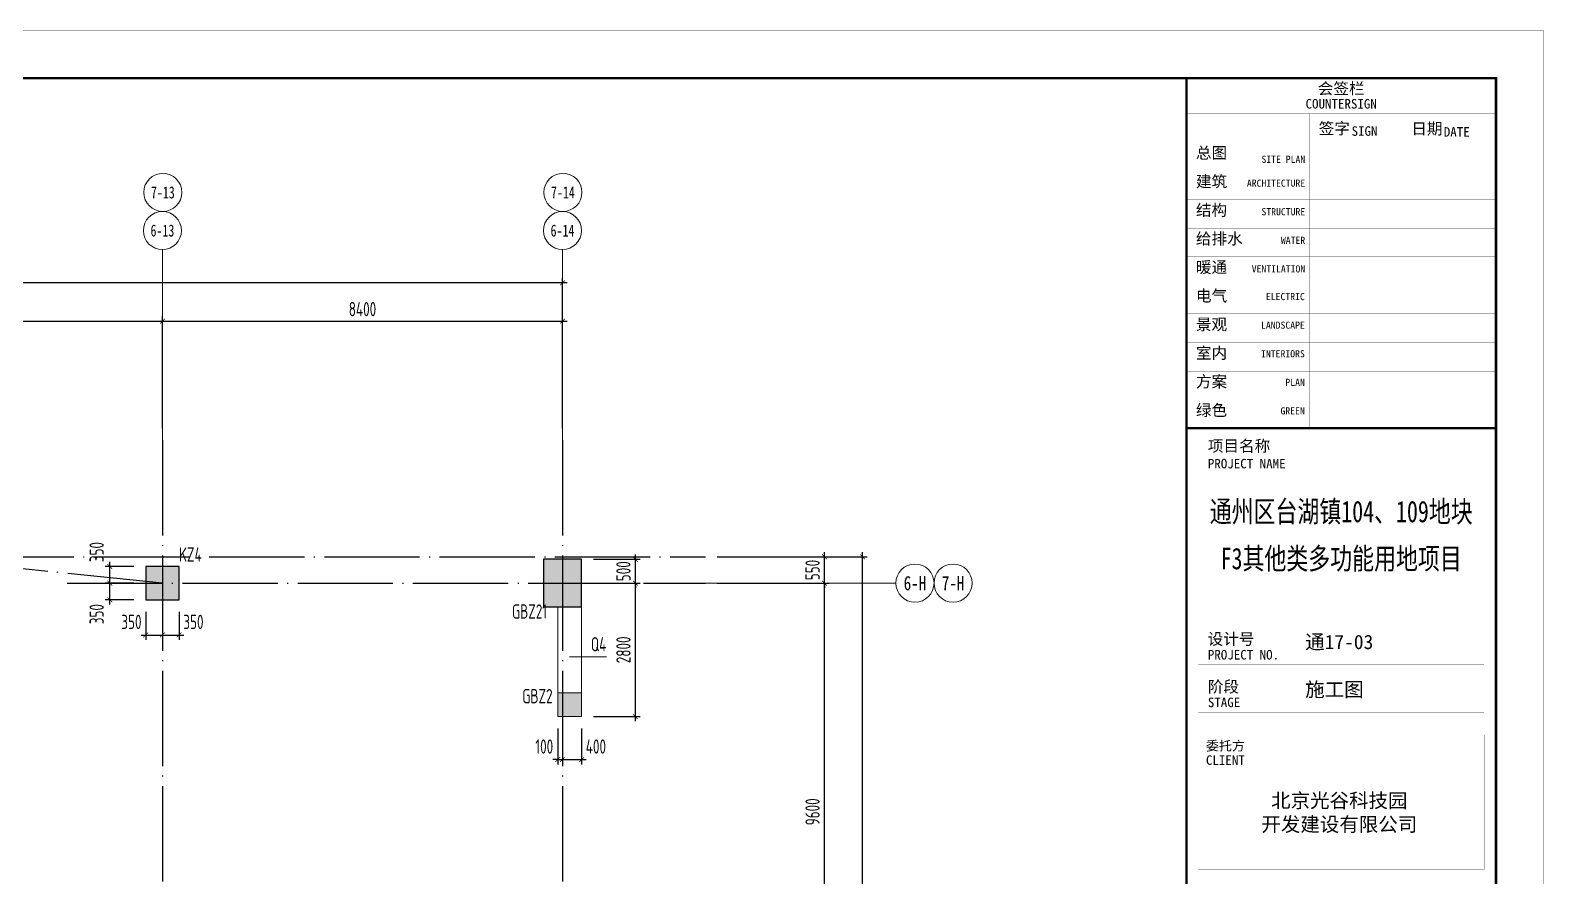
# Model space of a CAD drawing. Header units: millimetres. Extents: x -202076 to 1082610, y -439651 to 179350.
# Drawn here: x 141768 to 173545, y -64243 to -46478 of the extents above; entities that cross this region are included whole.
import ezdxf
from ezdxf.enums import TextEntityAlignment as Align

# ---------------------------------------------------------------- set-up
doc = ezdxf.new("R2010")
doc.units = ezdxf.units.MM
doc.header["$LTSCALE"] = 1000
doc.linetypes.add('DOTE', pattern=[2.42, 2, -0.2, 0.02, -0.2])
doc.linetypes.add('短虚线', pattern=[187.5, 125, -62.5])
for name, color, linetype in [('02-TEXT_轴号', 7, 'Continuous'), ('A_AXIS-轴线', 36, 'DOTE'), ('AXIS_TEXT', 7, 'Continuous'), ('COLU', 5, 'Continuous')]:
    doc.layers.add(name, color=color, linetype=linetype)
for name, color, linetype, lineweight in [('COLU_TEXT', 6, 'Continuous', 0), ('DIM', 3, 'Continuous', 0), ('WALL', 2, 'Continuous', 0), ('墙柱名称编号', 7, 'Continuous', 18), ('墙柱轮廓', 7, 'Continuous', 18), ('墙身名称编号', 3, 'Continuous', 18), ('墙身标注引线', 3, 'Continuous', 18), ('边缘构件填充', 253, 'Continuous', 18)]:
    doc.layers.add(name, color=color, linetype=linetype, lineweight=lineweight)
doc.styles.add('_TCH_AXIS', font='STXIHEI.TTF', dxfattribs={"width": 0.75})
doc.styles.add('COMPLEX', font='COMPLEX')
doc.styles.add('TSSD_Dimension', font='tssdeng.shx', dxfattribs={"width": 0.7, "bigfont": 'hztxt.shx'})
doc.styles.add('TSSD_Rein', font='tssdeng.shx', dxfattribs={"width": 0.7, "bigfont": 'hztxt.shx'})
doc.styles.add('图签信息$0$华文细黑', font='STXIHEI.TTF', dxfattribs={"height": 10})
doc.dimstyles.new('TSSD_100_100', dxfattribs={"dimtxt": 300, "dimasz": 100, "dimexe": 100, "dimexo": 250, "dimgap": 100, "dimtad": 1, "dimdec": 0, "dimzin": 0, "dimdsep": 46, "dimtxsty": 'TSSD_Dimension', "dimblk": 'ARCHTICK', "dimcen": 0, "dimdle": 100, "dimclrt": 7, "dimadec": 0, "dimazin": 0, "dimtfac": 1, "dimtdec": 0, "dimtix": 1, "dimtmove": 2, "dimatfit": 3, "dimfxl": 1, "dimtolj": 1, "dimtzin": 0, "dimarcsym": 0})

# ---------------------------------------------------------------- blocks, each defined once
blk = doc.blocks.new('_AXISO')
blk.add_circle((0, 0), 0.5)
at = {"layer": 'AXIS_TEXT', "style": 'COMPLEX', "width": 1.041667}
blk.add_attdef('A', text='', height=0.56, dxfattribs=at).set_placement((-0.25, -0.28), (0.25, -0.28), align=Align.FIT)
blk = doc.blocks.new('图签信息')
at = {"const_width": 0.5}
for points in [[(-65, 574), (-65, 500.5), (0, 500.5), (0, 574)], [(-65, 0), (0, 0), (0, 500.5), (-65, 500.5)]]:
    blk.add_lwpolyline(points, close=True, dxfattribs=at)
at = {"const_width": 0.05}
for points in [[(-65, 566.5), (0, 566.5)], [(-39.14, 566.5), (-39.14, 500.5)], [(-19.1, 566.5), (-19.1, 500.5)], [(-65, 560.5), (0, 560.5)], [(-65, 554.5), (0, 554.5)], [(-65, 548.5), (0, 548.5)], [(-65, 542.5), (0, 542.5)], [(-65, 536.5), (0, 536.5)], [(-65, 530.5), (0, 530.5)], [(-65, 524.5), (0, 524.5)], [(-65, 518.5), (0, 518.5)], [(-65, 512.5), (0, 512.5)], [(-65, 512.5), (0, 512.5)], [(-65, 506.5), (0, 506.5)], [(-65, 500.5), (0, 500.5)], [(-62.5, 450.87), (-2.5, 450.87)], [(-62.5, 440.87), (-2.5, 440.87)], [(-2.5, 407.85), (-2.5, 436.12), (-62.5, 436.12), (-62.5, 407.85)], [(-62.5, 407.85), (-2.5, 407.85)]]:
    blk.add_lwpolyline(points, dxfattribs=at)
at = {"style": '图签信息$0$华文细黑'}
for s, height, p in [('会签栏', 2.4, (-32.5, 573)), ('COUNTERSIGN', 2, (-32.5, 569.6))]:
    blk.add_text(s, height=height, dxfattribs=at).set_placement(p, align=Align.TOP_CENTER)
for s, height, p in [('签字', 2.4, (-37.22, 564.63)), ('SIGN', 2, (-30.32, 563.88)), ('日期', 2.4, (-17.79, 564.58)), ('DATE', 2, (-10.96, 563.7)), ('总图', 2.4, (-63, 559.5)), ('建筑', 2.4, (-63, 553.5)), ('结构', 2.4, (-63, 547.5)), ('给排水', 2.4, (-63, 541.5)), ('暖通', 2.4, (-63, 535.5)), ('电气', 2.4, (-63, 529.5)), ('景观', 2.4, (-63, 523.5)), ('室内', 2.4, (-63, 517.5)), ('方案', 2.4, (-63, 511.5)), ('绿色', 2.4, (-63, 505.5)), ('项目名称', 2.4, (-60.5, 498)), ('PROJECT NAME', 2, (-60.5, 494.08)), ('设计号', 2.4, (-60.54, 457.48)), ('PROJECT NO.', 2, (-60.5, 453.97)), ('阶段', 2.4, (-60.5, 447.47)), ('STAGE', 2, (-60.5, 443.97)), ('委托方', 2, (-60.9, 434.86)), ('CLIENT', 2, (-60.9, 431.86))]:
    blk.add_text(s, height=height, dxfattribs=at).set_placement(p, align=Align.TOP_LEFT)
for s, p in [('SITE PLAN', (-40.06, 557.7)), ('ARCHITECTURE', (-40.06, 552.7)), ('STRUCTURE', (-40.06, 546.7)), ('WATER', (-40.06, 540.7)), ('VENTILATION', (-40.06, 534.7)), ('ELECTRIC', (-40.14, 528.89)), ('LANDSCAPE', (-40.14, 522.89)), ('INTERIORS', (-40.14, 516.89)), ('PLAN', (-40.14, 510.89)), ('GREEN', (-40.14, 504.89))]:
    blk.add_text(s, height=1.5, dxfattribs=at).set_placement(p, align=Align.TOP_RIGHT)
at = {"color": 4, "style": '图签信息$0$华文细黑', "width": 0.75}
for s, p in [('通州区台湖镇104、109地块', (-32.5, 480.78)), ('F3其他类多功能用地项目', (-32.5, 470.91))]:
    blk.add_text(s, height=4.5, dxfattribs=at).set_placement(p, align=Align.CENTER)
at = {"color": 4, "ltscale": 0.001, "char_height": 3, "width": 58.4895, "style": '图签信息$0$华文细黑'}
for s, insert, attachment_point in [('通17-03', (-40.06, 455.51), 4), ('施工图', (-40.06, 445.51), 4), ('北京光谷科技园\\P开发建设有限公司', (-32.9, 419.71), 5)]:
    blk.add_mtext(s, dxfattribs=dict(at, insert=insert, attachment_point=attachment_point))
blk = doc.blocks.new('图签-A1')
at = {"color": 2}
blk.add_blockref('图签信息', (0, 0), dxfattribs=at)
blk = doc.blocks.new('_ARCHTICK')
at = {"color": 0, "linetype": 'ByBlock', "const_width": 0.15}
blk.add_lwpolyline([(-0.5, -0.5), (0.5, 0.5)], dxfattribs=at)
blk = doc.blocks.new('*D441')
at = {"layer": 'Defpoints', "color": 0, "transparency": 16777216}
for p in [(155943, -58081), (158443, -58081), (155943, -67681)]:
    blk.add_point(p, dxfattribs=at)
at = {"layer": 'DIM', "color": 0, "lineweight": -2, "transparency": 16777216}
for p, q in [((156193, -58081), (158543, -58081)), ((158443, -67781), (158443, -57981)), ((156193, -67681), (158543, -67681))]:
    blk.add_line(p, q, dxfattribs=at)
at = {"layer": 'DIM', "color": 0, "lineweight": -2, "transparency": 16777216, "xscale": 100, "yscale": 100, "zscale": 100}
for p, rotation in [((158443, -58081), 90), ((158443, -67681), 270)]:
    blk.add_blockref('_ARCHTICK', p, dxfattribs=dict(at, rotation=rotation))
at = {"layer": 'DIM', "color": 7, "transparency": 16777216, "insert": (158193, -62881), "char_height": 300, "attachment_point": 5, "rotation": 90, "style": 'TSSD_Dimension'}
blk.add_mtext('\\A1;9600', dxfattribs=at)
blk = doc.blocks.new('*D442')
at = {"layer": 'Defpoints', "color": 0, "transparency": 16777216}
for p in [(155943, -57531), (159243, -57531), (155943, -77281)]:
    blk.add_point(p, dxfattribs=at)
at = {"layer": 'DIM', "color": 0, "lineweight": -2, "transparency": 16777216}
for p, q in [((159243, -77381), (159243, -57431)), ((156193, -57531), (159343, -57531)), ((156193, -77281), (159343, -77281))]:
    blk.add_line(p, q, dxfattribs=at)
at = {"layer": 'DIM', "color": 0, "lineweight": -2, "transparency": 16777216, "xscale": 100, "yscale": 100, "zscale": 100}
for p, rotation in [((159243, -57531), 90), ((159243, -77281), 270)]:
    blk.add_blockref('_ARCHTICK', p, dxfattribs=dict(at, rotation=rotation))
at = {"layer": 'DIM', "color": 7, "transparency": 16777216, "insert": (158993, -67406), "char_height": 300, "attachment_point": 5, "rotation": 90, "style": 'TSSD_Dimension'}
blk.add_mtext('\\A1;19750', dxfattribs=at)
blk = doc.blocks.new('*D443')
at = {"layer": 'Defpoints', "color": 0, "transparency": 16777216}
for p in [(155943, -57531), (158443, -57531), (155943, -58081)]:
    blk.add_point(p, dxfattribs=at)
at = {"layer": 'DIM', "color": 0, "lineweight": -2, "transparency": 16777216}
for p, q in [((158443, -57531), (158443, -57431)), ((156193, -57531), (158543, -57531)), ((158443, -58081), (158443, -57531)), ((156193, -58081), (158543, -58081)), ((158443, -58081), (158443, -58181))]:
    blk.add_line(p, q, dxfattribs=at)
at = {"layer": 'DIM', "color": 0, "lineweight": -2, "transparency": 16777216, "xscale": 100, "yscale": 100, "zscale": 100}
for p, rotation in [((158443, -57531), 270), ((158443, -58081), 90)]:
    blk.add_blockref('_ARCHTICK', p, dxfattribs=dict(at, rotation=rotation))
at = {"layer": 'DIM', "color": 7, "transparency": 16777216, "insert": (158193, -57806), "char_height": 300, "attachment_point": 5, "rotation": 90, "style": 'TSSD_Dimension'}
blk.add_mtext('\\A1;550', dxfattribs=at)
blk = doc.blocks.new('*D455')
at = {"layer": 'Defpoints', "color": 0, "transparency": 16777216}
for p in [(144543, -52581), (136143, -55081), (144543, -55081)]:
    blk.add_point(p, dxfattribs=at)
at = {"layer": 'DIM', "color": 0, "lineweight": -2, "transparency": 16777216}
for p, q in [((136043, -52581), (144643, -52581)), ((136143, -54831), (136143, -52481)), ((144543, -54831), (144543, -52481))]:
    blk.add_line(p, q, dxfattribs=at)
at = {"layer": 'DIM', "color": 0, "lineweight": -2, "transparency": 16777216, "xscale": 100, "yscale": 100, "zscale": 100, "rotation": 180}
blk.add_blockref('_ARCHTICK', (136143, -52581), dxfattribs=at)
at = {"layer": 'DIM', "color": 0, "lineweight": -2, "transparency": 16777216, "xscale": 100, "yscale": 100, "zscale": 100}
blk.add_blockref('_ARCHTICK', (144543, -52581), dxfattribs=at)
at = {"layer": 'DIM', "color": 7, "transparency": 16777216, "insert": (140343, -52331), "char_height": 300, "attachment_point": 5, "style": 'TSSD_Dimension'}
blk.add_mtext('\\A1;8400', dxfattribs=at)
blk = doc.blocks.new('*D456')
at = {"layer": 'Defpoints', "color": 0, "transparency": 16777216}
for p in [(152943, -52581), (144543, -55081), (152943, -55081)]:
    blk.add_point(p, dxfattribs=at)
at = {"layer": 'DIM', "color": 0, "lineweight": -2, "transparency": 16777216}
for p, q in [((144443, -52581), (153043, -52581)), ((144543, -54831), (144543, -52481)), ((152943, -54831), (152943, -52481))]:
    blk.add_line(p, q, dxfattribs=at)
at = {"layer": 'DIM', "color": 0, "lineweight": -2, "transparency": 16777216, "xscale": 100, "yscale": 100, "zscale": 100, "rotation": 180}
blk.add_blockref('_ARCHTICK', (144543, -52581), dxfattribs=at)
at = {"layer": 'DIM', "color": 0, "lineweight": -2, "transparency": 16777216, "xscale": 100, "yscale": 100, "zscale": 100}
blk.add_blockref('_ARCHTICK', (152943, -52581), dxfattribs=at)
at = {"layer": 'DIM', "color": 7, "transparency": 16777216, "insert": (148743, -52331), "char_height": 300, "attachment_point": 5, "style": 'TSSD_Dimension'}
blk.add_mtext('\\A1;8400', dxfattribs=at)
blk = doc.blocks.new('*D457')
at = {"layer": 'Defpoints', "color": 0, "transparency": 16777216}
for p in [(102543, -51781), (102543, -55081), (152943, -55081)]:
    blk.add_point(p, dxfattribs=at)
at = {"layer": 'DIM', "color": 0, "lineweight": -2, "transparency": 16777216}
for p, q in [((153043, -51781), (102443, -51781)), ((102543, -54831), (102543, -51681)), ((152943, -54831), (152943, -51681))]:
    blk.add_line(p, q, dxfattribs=at)
at = {"layer": 'DIM', "color": 0, "lineweight": -2, "transparency": 16777216, "xscale": 100, "yscale": 100, "zscale": 100, "rotation": 180}
blk.add_blockref('_ARCHTICK', (102543, -51781), dxfattribs=at)
at = {"layer": 'DIM', "color": 0, "lineweight": -2, "transparency": 16777216, "xscale": 100, "yscale": 100, "zscale": 100}
blk.add_blockref('_ARCHTICK', (152943, -51781), dxfattribs=at)
at = {"layer": 'DIM', "color": 7, "transparency": 16777216, "insert": (127743, -51531), "char_height": 300, "attachment_point": 5, "style": 'TSSD_Dimension'}
blk.add_mtext('\\A1;50400', dxfattribs=at)
blk = doc.blocks.new('*D484')
at = {"layer": 'Defpoints', "color": 0, "transparency": 16777216}
for p in [(153343, -58081), (154472, -58081), (153343, -60881)]:
    blk.add_point(p, dxfattribs=at)
at = {"layer": 'DIM', "color": 0, "lineweight": -2, "transparency": 16777216}
for p, q in [((153593, -58081), (154572, -58081)), ((154472, -60981), (154472, -57981)), ((153593, -60881), (154572, -60881))]:
    blk.add_line(p, q, dxfattribs=at)
at = {"layer": 'DIM', "color": 0, "lineweight": -2, "transparency": 16777216, "xscale": 100, "yscale": 100, "zscale": 100}
for p, rotation in [((154472, -58081), 90), ((154472, -60881), 270)]:
    blk.add_blockref('_ARCHTICK', p, dxfattribs=dict(at, rotation=rotation))
at = {"layer": 'DIM', "color": 7, "transparency": 16777216, "insert": (154222, -59481), "char_height": 300, "attachment_point": 5, "rotation": 90, "style": 'TSSD_Dimension'}
blk.add_mtext('\\A1;2800', dxfattribs=at)
blk = doc.blocks.new('*D485')
at = {"layer": 'Defpoints', "color": 0, "transparency": 16777216}
for p in [(153343, -57581), (154472, -57581), (153343, -58081)]:
    blk.add_point(p, dxfattribs=at)
at = {"layer": 'DIM', "color": 0, "lineweight": -2, "transparency": 16777216}
for p, q in [((154472, -57581), (154472, -57481)), ((153593, -57581), (154572, -57581)), ((154472, -58081), (154472, -57581)), ((153593, -58081), (154572, -58081)), ((154472, -58081), (154472, -58181))]:
    blk.add_line(p, q, dxfattribs=at)
at = {"layer": 'DIM', "color": 0, "lineweight": -2, "transparency": 16777216, "xscale": 100, "yscale": 100, "zscale": 100}
for p, rotation in [((154472, -57581), 270), ((154472, -58081), 90)]:
    blk.add_blockref('_ARCHTICK', p, dxfattribs=dict(at, rotation=rotation))
at = {"layer": 'DIM', "color": 7, "transparency": 16777216, "insert": (154222, -57831), "char_height": 300, "attachment_point": 5, "rotation": 90, "style": 'TSSD_Dimension'}
blk.add_mtext('\\A1;500', dxfattribs=at)
blk = doc.blocks.new('*D488')
at = {"layer": 'Defpoints', "color": 0, "transparency": 16777216}
for p in [(152843, -60881), (152943, -60881), (152943, -61785)]:
    blk.add_point(p, dxfattribs=at)
at = {"layer": 'DIM', "color": 0, "lineweight": -2, "transparency": 16777216}
for p, q in [((152843, -61131), (152843, -61885)), ((152943, -61131), (152943, -61885)), ((152843, -61785), (152743, -61785)), ((152843, -61785), (152943, -61785)), ((152943, -61785), (153043, -61785))]:
    blk.add_line(p, q, dxfattribs=at)
at = {"layer": 'DIM', "color": 0, "lineweight": -2, "transparency": 16777216, "xscale": 100, "yscale": 100, "zscale": 100}
blk.add_blockref('_ARCHTICK', (152843, -61785), dxfattribs=at)
at = {"layer": 'DIM', "color": 0, "lineweight": -2, "transparency": 16777216, "xscale": 100, "yscale": 100, "zscale": 100, "rotation": 180}
blk.add_blockref('_ARCHTICK', (152943, -61785), dxfattribs=at)
at = {"layer": 'DIM', "color": 7, "transparency": 16777216, "insert": (152560, -61510), "char_height": 300, "attachment_point": 5, "style": 'TSSD_Dimension'}
blk.add_mtext('\\A1;100', dxfattribs=at)
blk = doc.blocks.new('*D489')
at = {"layer": 'Defpoints', "color": 0, "transparency": 16777216}
for p in [(152943, -60881), (153343, -60881), (153343, -61785)]:
    blk.add_point(p, dxfattribs=at)
at = {"layer": 'DIM', "color": 0, "lineweight": -2, "transparency": 16777216}
for p, q in [((152943, -61131), (152943, -61885)), ((153343, -61131), (153343, -61885)), ((152843, -61785), (153443, -61785))]:
    blk.add_line(p, q, dxfattribs=at)
at = {"layer": 'DIM', "color": 0, "lineweight": -2, "transparency": 16777216, "xscale": 100, "yscale": 100, "zscale": 100, "rotation": 180}
blk.add_blockref('_ARCHTICK', (152943, -61785), dxfattribs=at)
at = {"layer": 'DIM', "color": 0, "lineweight": -2, "transparency": 16777216, "xscale": 100, "yscale": 100, "zscale": 100}
blk.add_blockref('_ARCHTICK', (153343, -61785), dxfattribs=at)
at = {"layer": 'DIM', "color": 7, "transparency": 16777216, "insert": (153644, -61510), "char_height": 300, "attachment_point": 5, "style": 'TSSD_Dimension'}
blk.add_mtext('\\A1;400', dxfattribs=at)
blk = doc.blocks.new('*D530')
at = {"layer": 'Defpoints', "color": 0, "transparency": 16777216}
for p in [(143437, -57731), (144193, -57731), (144193, -58081)]:
    blk.add_point(p, dxfattribs=at)
at = {"layer": 'DIM', "color": 0, "lineweight": -2, "transparency": 16777216}
for p, q in [((143943, -57731), (143337, -57731)), ((143437, -58181), (143437, -57631)), ((143943, -58081), (143337, -58081))]:
    blk.add_line(p, q, dxfattribs=at)
at = {"layer": 'DIM', "color": 0, "lineweight": -2, "transparency": 16777216, "xscale": 100, "yscale": 100, "zscale": 100}
for p, rotation in [((143437, -57731), 90), ((143437, -58081), 270)]:
    blk.add_blockref('_ARCHTICK', p, dxfattribs=dict(at, rotation=rotation))
at = {"layer": 'DIM', "color": 7, "transparency": 16777216, "insert": (143162, -57430), "char_height": 300, "attachment_point": 5, "rotation": 90, "style": 'TSSD_Dimension'}
blk.add_mtext('\\A1;350', dxfattribs=at)
blk = doc.blocks.new('*D531')
at = {"layer": 'Defpoints', "color": 0, "transparency": 16777216}
for p in [(144193, -58431), (144543, -58431), (144543, -59170)]:
    blk.add_point(p, dxfattribs=at)
at = {"layer": 'DIM', "color": 0, "lineweight": -2, "transparency": 16777216}
for p, q in [((144193, -58681), (144193, -59270)), ((144543, -58681), (144543, -59270)), ((144093, -59170), (144643, -59170))]:
    blk.add_line(p, q, dxfattribs=at)
at = {"layer": 'DIM', "color": 0, "lineweight": -2, "transparency": 16777216, "xscale": 100, "yscale": 100, "zscale": 100, "rotation": 180}
blk.add_blockref('_ARCHTICK', (144193, -59170), dxfattribs=at)
at = {"layer": 'DIM', "color": 0, "lineweight": -2, "transparency": 16777216, "xscale": 100, "yscale": 100, "zscale": 100}
blk.add_blockref('_ARCHTICK', (144543, -59170), dxfattribs=at)
at = {"layer": 'DIM', "color": 7, "transparency": 16777216, "insert": (143892, -58895), "char_height": 300, "attachment_point": 5, "style": 'TSSD_Dimension'}
blk.add_mtext('\\A1;350', dxfattribs=at)
blk = doc.blocks.new('*D532')
at = {"layer": 'Defpoints', "color": 0, "transparency": 16777216}
for p in [(144543, -58431), (144893, -58431), (144893, -59170)]:
    blk.add_point(p, dxfattribs=at)
at = {"layer": 'DIM', "color": 0, "lineweight": -2, "transparency": 16777216}
for p, q in [((144543, -58681), (144543, -59270)), ((144893, -58681), (144893, -59270)), ((144443, -59170), (144993, -59170))]:
    blk.add_line(p, q, dxfattribs=at)
at = {"layer": 'DIM', "color": 0, "lineweight": -2, "transparency": 16777216, "xscale": 100, "yscale": 100, "zscale": 100, "rotation": 180}
blk.add_blockref('_ARCHTICK', (144543, -59170), dxfattribs=at)
at = {"layer": 'DIM', "color": 0, "lineweight": -2, "transparency": 16777216, "xscale": 100, "yscale": 100, "zscale": 100}
blk.add_blockref('_ARCHTICK', (144893, -59170), dxfattribs=at)
at = {"layer": 'DIM', "color": 7, "transparency": 16777216, "insert": (145194, -58895), "char_height": 300, "attachment_point": 5, "style": 'TSSD_Dimension'}
blk.add_mtext('\\A1;350', dxfattribs=at)
blk = doc.blocks.new('*D533')
at = {"layer": 'Defpoints', "color": 0, "transparency": 16777216}
for p in [(143437, -58081), (144193, -58081), (144193, -58431)]:
    blk.add_point(p, dxfattribs=at)
at = {"layer": 'DIM', "color": 0, "lineweight": -2, "transparency": 16777216}
for p, q in [((143943, -58081), (143337, -58081)), ((143437, -58531), (143437, -57981)), ((143943, -58431), (143337, -58431))]:
    blk.add_line(p, q, dxfattribs=at)
at = {"layer": 'DIM', "color": 0, "lineweight": -2, "transparency": 16777216, "xscale": 100, "yscale": 100, "zscale": 100}
for p, rotation in [((143437, -58081), 90), ((143437, -58431), 270)]:
    blk.add_blockref('_ARCHTICK', p, dxfattribs=dict(at, rotation=rotation))
at = {"layer": 'DIM', "color": 7, "transparency": 16777216, "insert": (143162, -58732), "char_height": 300, "attachment_point": 5, "rotation": 90, "style": 'TSSD_Dimension'}
blk.add_mtext('\\A1;350', dxfattribs=at)
blk = doc.blocks.new('图框-A1')
for points, const_width in [([(0, 0), (841, 0), (841, 594), (0, 594)], 0.05), ([(766, 584), (25, 584), (25, 10), (766, 10)], 0.5)]:
    blk.add_lwpolyline(points, close=True, dxfattribs=dict(const_width=const_width))

msp = doc.modelspace()

# ---------------------------------------------------------------- hatches: boundary and pattern name
at = {"layer": '边缘构件填充'}
h = msp.add_hatch(color=256, dxfattribs=at)
h.dxf.hatch_style = 1
h.paths.add_polyline_path([(144892.7, -57731), (144192.7, -57731), (144192.7, -58431), (144892.7, -58431)])
h = msp.add_hatch(color=256, dxfattribs=at)
h.dxf.hatch_style = 1
h.paths.add_polyline_path([(152542.7, -57581), (152542.7, -58581)], flags=0)
h.paths.add_polyline_path([(152542.7, -58581), (152542.7, -57581), (153342.7, -57581), (153342.7, -58581)], flags=17)
h = msp.add_hatch(color=256, dxfattribs=at)
h.dxf.hatch_style = 1
h.paths.add_polyline_path([(152542.7, -57581), (152542.7, -58581), (153342.7, -58581), (153342.7, -57581)], flags=17)
h.paths.add_polyline_path([(152542.7, -57581), (152542.7, -58581)], flags=0)
h = msp.add_hatch(color=256, dxfattribs=at)
h.dxf.hatch_style = 1
h.paths.add_polyline_path([(153342.7, -60381), (152842.7, -60381), (152842.7, -60881), (153342.7, -60881)], flags=17)
h.paths.add_polyline_path([(153342.7, -60881), (153342.7, -60381)], flags=0)

# ---------------------------------------------------------------- linework, layer by layer
at = {"layer": 'A_AXIS-轴线'}
for p, q in [((144542.7, -55081), (144542.7, -80281)), ((152942.7, -55081), (152942.7, -80281)), ((144542.7, -58081), (139192.7, -57531))]:
    msp.add_line(p, q, dxfattribs=at)
for points in [[(99542.7, -57531), (155943, -57531)], [(142542.7, -58081), (155943, -58081)]]:
    msp.add_lwpolyline(points, dxfattribs=at)
at = {"layer": 'COLU'}
for points in [[(144892.7, -57731), (144192.7, -57731), (144192.7, -58431), (144892.7, -58431)], [(153342.7, -57581), (152542.7, -57581), (152542.7, -58581), (153342.7, -58581)]]:
    msp.add_lwpolyline(points, close=True, dxfattribs=at)
at = {"layer": 'DIM'}
for p, q in [((144542.7, -55081), (144542.7, -51081)), ((152942.7, -55081), (152942.7, -51081)), ((155943, -58081), (159943, -58081))]:
    msp.add_line(p, q, dxfattribs=at)
at = {"layer": 'WALL'}
msp.add_lwpolyline([(152842.7, -58581), (152842.7, -60881), (153342.7, -60881), (153342.7, -58581), (153342.7, -60881)], dxfattribs=at)
at = {"layer": '墙柱轮廓'}
msp.add_lwpolyline([(152542.7, -57581), (152542.7, -58581), (152542.7, -57581), (153342.7, -57581), (153342.7, -58581), (152542.7, -58581)], dxfattribs=at)
at = {"layer": '墙柱轮廓', "linetype": '短虚线'}
msp.add_lwpolyline([(153342.7, -60381), (152842.7, -60381), (152842.7, -60881), (153342.7, -60881), (153342.7, -60381), (153342.7, -60881)], dxfattribs=at)
at = {"layer": '墙身标注引线'}
msp.add_line((153092.7, -59631), (153863.8, -59631), dxfattribs=at)

# ---------------------------------------------------------------- block references
at = {"xscale": 100, "yscale": 100, "zscale": 100}
for name, p in [('图框-A1', (89442.7, -105881)), ('图签-A1', (172542.7, -104881))]:
    msp.add_blockref(name, p, dxfattribs=at)
at = {"layer": 'DIM'}
ref = msp.add_blockref('_AXISO', (144551.2, -49881.1), dxfattribs=dict(at, xscale=800, yscale=800, zscale=800))
ref.add_attrib('A', '7-13', dxfattribs={"layer": '02-TEXT_轴号', "height": 252.11, "style": '_TCH_AXIS', "width": 0.743037}).set_placement((144301.1, -50007.1), (144801.2, -50007.1), align=Align.FIT)
ref = msp.add_blockref('_AXISO', (152951.2, -49881.1), dxfattribs=dict(at, xscale=800, yscale=800, zscale=800))
ref.add_attrib('A', '7-14', dxfattribs={"layer": '02-TEXT_轴号', "height": 252.11, "style": '_TCH_AXIS', "width": 0.743037}).set_placement((152701.1, -50007.1), (153201.2, -50007.1), align=Align.FIT)
ref = msp.add_blockref('_AXISO', (144542.7, -50681), dxfattribs=dict(at, xscale=800, yscale=800, zscale=800))
ref.add_attrib('A', '6-13', dxfattribs={"layer": '02-TEXT_轴号', "height": 252.11, "style": '_TCH_AXIS', "width": 0.743037}).set_placement((144292.6, -50807.1), (144792.7, -50807.1), align=Align.FIT)
ref = msp.add_blockref('_AXISO', (152942.7, -50681), dxfattribs=dict(at, xscale=800, yscale=800, zscale=800))
ref.add_attrib('A', '6-14', dxfattribs={"layer": '02-TEXT_轴号', "height": 252.11, "style": '_TCH_AXIS', "width": 0.743037}).set_placement((152692.6, -50807.1), (153192.7, -50807.1), align=Align.FIT)
ref = msp.add_blockref('_AXISO', (160343, -58081), dxfattribs=dict(at, xscale=800, yscale=800, zscale=800))
ref.add_attrib('A', '6-H', dxfattribs={"layer": '02-TEXT_轴号', "height": 302.12, "style": '_TCH_AXIS', "width": 0.743037}).set_placement((160107.2, -58232.1), (160578.8, -58232.1), align=Align.FIT)
ref = msp.add_blockref('_AXISO', (161143, -58081), dxfattribs=dict(at, xscale=800, yscale=800, zscale=800))
ref.add_attrib('A', '7-H', dxfattribs={"layer": '02-TEXT_轴号', "height": 296.95, "style": '_TCH_AXIS', "width": 0.761209}).set_placement((160905.6, -58229.5), (161380.4, -58229.5), align=Align.FIT)

# ---------------------------------------------------------------- texts
at = {"layer": 'COLU_TEXT', "linetype": 'Continuous', "style": 'TSSD_Rein', "width": 0.7}
msp.add_text('KZ4', height=300, dxfattribs=at).set_placement((144892.7, -57631))
at = {"layer": '墙柱名称编号', "color": 2, "linetype": 'Continuous', "style": 'TSSD_Rein', "width": 0.7}
for s, p in [('GBZ21', (151883.4, -58916.2)), ('GBZ2', (152098.9, -60692.4))]:
    msp.add_text(s, height=300, dxfattribs=at).set_placement(p, align=Align.BOTTOM_LEFT)
at = {"layer": '墙身名称编号', "linetype": 'Continuous', "style": 'TSSD_Rein', "width": 0.7}
msp.add_text('Q4', height=300, dxfattribs=at).set_placement((153538.4, -59604.3), align=Align.BOTTOM_LEFT)

# ---------------------------------------------------------------- dimensions: what is measured, and where the dimension line sits
at = {"layer": 'DIM'}
for base, p1, p2, picture, middle in [((102542.7, -51781), (152942.7, -55081), (102542.7, -55081), '*D457', (127742.7, -51531)), ((144542.7, -52581), (136142.7, -55081), (144542.7, -55081), '*D455', (140342.7, -52331)), ((152942.7, -52581), (144542.7, -55081), (152942.7, -55081), '*D456', (148742.7, -52331))]:
    dim = msp.add_linear_dim(base=base, p1=p1, p2=p2, dimstyle='TSSD_100_100', dxfattribs=at)
    dim.commit()
    dim.dimension.update_dxf_attribs({"geometry": picture, "text_midpoint": middle})
for base, p1, p2, picture, middle in [((143437.4, -57731), (144192.7, -58081), (144192.7, -57731), '*D530', (143162.4, -57429.9)), ((143437.4, -58081), (144192.7, -58431), (144192.7, -58081), '*D533', (143162.4, -58732.1))]:
    dim = msp.add_linear_dim(base=base, p1=p1, p2=p2, angle=90, dimstyle='TSSD_100_100', dxfattribs=at)
    dim.commit()
    dim.dimension.update_dxf_attribs({"geometry": picture, "text_midpoint": middle, "dimtype": 160})
for base, p1, p2, picture, middle in [((154471.9, -57581), (153342.7, -58081), (153342.7, -57581), '*D485', (154221.9, -57831)), ((159243, -57531), (155943, -77281), (155943, -57531), '*D442', (158993, -67406)), ((158443, -57531), (155943, -58081), (155943, -57531), '*D443', (158193, -57806)), ((154471.9, -58081), (153342.7, -60881), (153342.7, -58081), '*D484', (154221.9, -59481)), ((158443, -58081), (155943, -67681), (155943, -58081), '*D441', (158193, -62881))]:
    dim = msp.add_linear_dim(base=base, p1=p1, p2=p2, angle=90, dimstyle='TSSD_100_100', dxfattribs=at)
    dim.commit()
    dim.dimension.update_dxf_attribs({"geometry": picture, "text_midpoint": middle})
for base, p1, p2, picture, middle in [((144542.7, -59170.5), (144192.7, -58431), (144542.7, -58431), '*D531', (143891.6, -58895.5)), ((144892.7, -59170.5), (144542.7, -58431), (144892.7, -58431), '*D532', (145193.7, -58895.5)), ((152942.7, -61784.9), (152842.7, -60881), (152942.7, -60881), '*D488', (152560.4, -61509.9)), ((153342.7, -61784.9), (152942.7, -60881), (153342.7, -60881), '*D489', (153643.7, -61509.9))]:
    dim = msp.add_linear_dim(base=base, p1=p1, p2=p2, dimstyle='TSSD_100_100', dxfattribs=at)
    dim.commit()
    dim.dimension.update_dxf_attribs({"geometry": picture, "text_midpoint": middle, "dimtype": 160})

doc.saveas('drawing.dxf')
